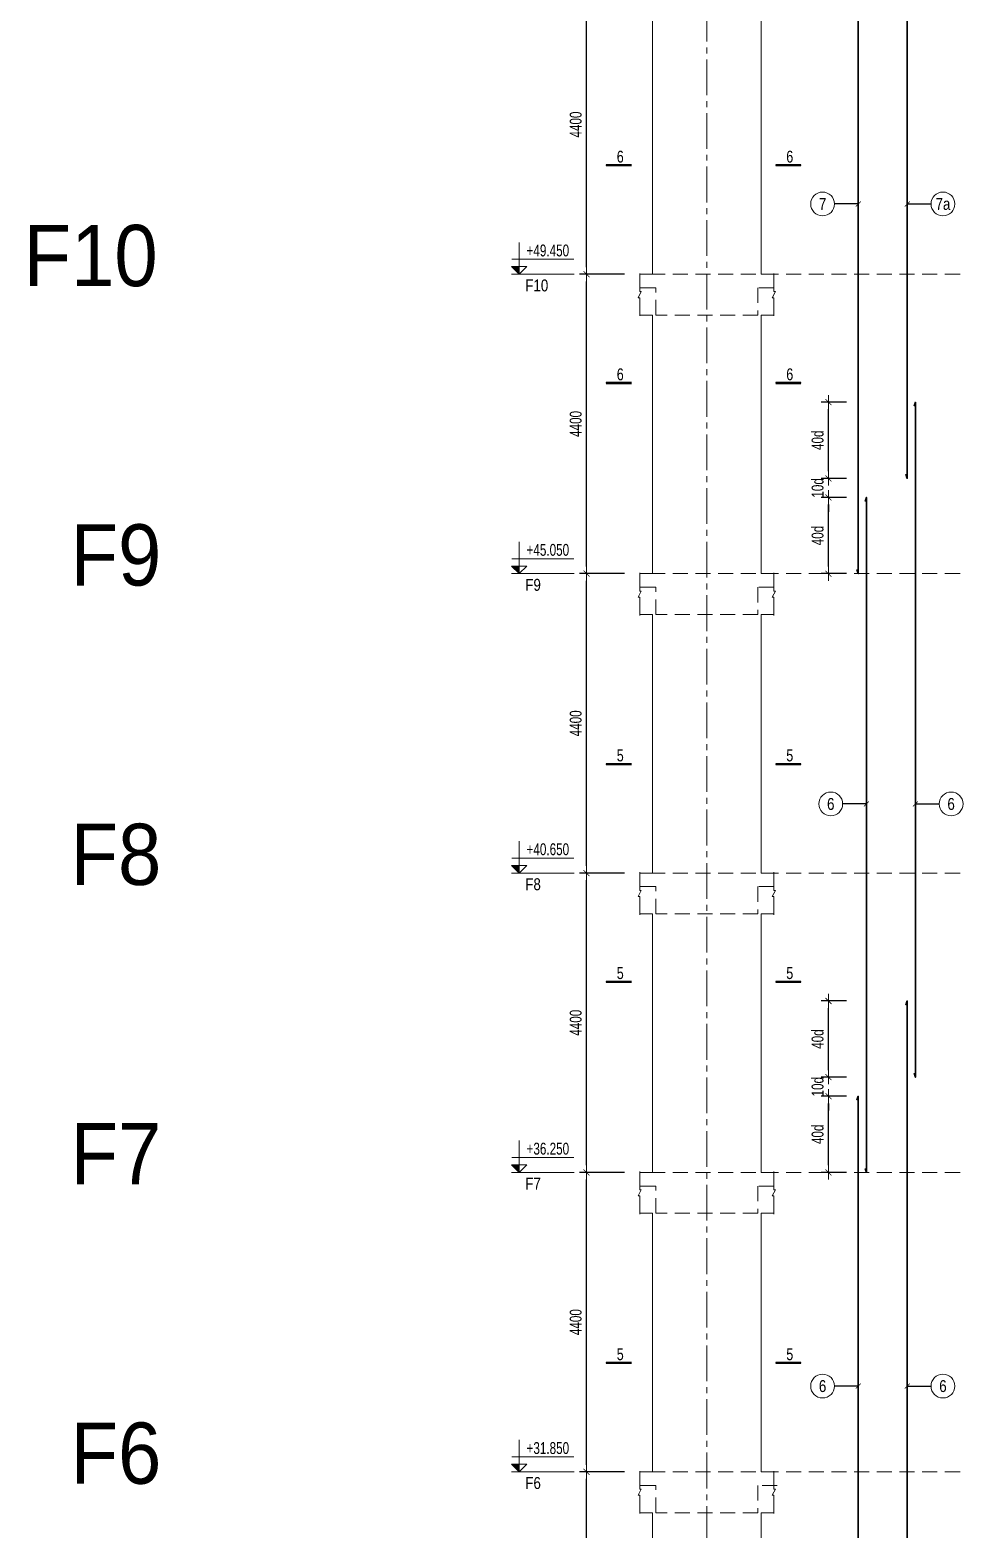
# Model space of a CAD drawing. Header units: millimetres. Extents: x 61878 to 380960, y -19809 to 191918.
# Drawn here: x 163135 to 176847, y 40591 to 62621 of the extents above; entities that cross this region are included whole.
import ezdxf
from ezdxf.enums import TextEntityAlignment as Align

# ---------------------------------------------------------------- set-up
doc = ezdxf.new("R2010")
doc.units = ezdxf.units.MM
doc.linetypes.add('CENTER2', pattern=[1.125, 0.75, -0.125, 0.125, -0.125])
doc.linetypes.add('HIDDEN2', pattern=[4.7625, 3.175, -1.5875])
doc.layers.get('0').update_dxf_attribs({"lineweight": 20})
doc.layers.get('Defpoints').update_dxf_attribs({"color": 151, "lineweight": 9})
for name, color, linetype, lineweight in [('kata_thep chu', 4, 'Continuous', 35), ('NDC_S_ANNO', 7, 'Continuous', 20), ('NDC_S_AXIS', 5, 'CENTER2', 13), ('NDC_S_BREAK-LINE', 1, 'Continuous', 15), ('NDC_S_CONTINUOUS', 3, 'Continuous', 20), ('NDC_S_DIM', 1, 'Continuous', 15), ('NDC_S_HIDDEN', 8, 'HIDDEN2', 13), ('NDC_S_LEADER', 1, 'Continuous', 15), ('NDC_S_SYMBOL', 1, 'Continuous', 15), ('NDC_S_TEXT SYMBOL', 7, 'Continuous', 20), ('NDC_S_VN TEXT', 7, 'Continuous', 20)]:
    doc.layers.add(name, color=color, linetype=linetype, lineweight=lineweight)
doc.styles.add('ARIAL', font='arial.ttf', dxfattribs={"width": 0.8})
doc.styles.add('DrawingTitle', font='FRADM.TTF', dxfattribs={"width": 0.95})
doc.styles.add('NDC_ANNO', font='', dxfattribs={"width": 0.8})
doc.styles.add('NDC_DIM', font='', dxfattribs={"width": 0.75})
doc.styles.add('NDC_VIE TXT', font='arial.ttf', dxfattribs={"width": 0.8})
doc.styles.get('NDC_ANNO').set_extended_font_data('Dotum')
doc.styles.get('NDC_DIM').set_extended_font_data('Dotum')
doc.dimstyles.new('NDC_dim_70', dxfattribs={"dimscale": 70, "dimtxt": 2.5, "dimasz": 1.5, "dimexe": 1.5, "dimexo": 2.5, "dimgap": 1, "dimtad": 1, "dimdec": 0, "dimzin": 0, "dimdsep": 46, "dimtxsty": 'NDC_DIM', "dimblk": 'DIMMARK', "dimcen": 0.09, "dimdle": 1.2, "dimclrd": 1, "dimclre": 1, "dimclrt": 3, "dimadec": 0, "dimazin": 0, "dimtfac": 1, "dimtdec": 0, "dimtix": 1, "dimtofl": 0, "dimtmove": 0, "dimatfit": 3, "dimfxl": 8, "dimfxlon": 1, "dimtolj": 1, "dimtzin": 0, "dimarcsym": 0})
doc.dimstyles.new('NDC_dim_75', dxfattribs={"dimscale": 75, "dimtxt": 2.5, "dimasz": 1.5, "dimexe": 1.5, "dimexo": 2.5, "dimgap": 1, "dimtad": 1, "dimdec": 0, "dimzin": 0, "dimdsep": 46, "dimtxsty": 'NDC_DIM', "dimblk": 'DIMMARK', "dimcen": 0.09, "dimdle": 1.2, "dimclrd": 1, "dimclre": 1, "dimclrt": 3, "dimadec": 0, "dimazin": 0, "dimtfac": 1, "dimtdec": 0, "dimtix": 1, "dimtofl": 0, "dimtmove": 0, "dimatfit": 3, "dimfxl": 8, "dimfxlon": 1, "dimtolj": 1, "dimtzin": 0, "dimarcsym": 0})

# ---------------------------------------------------------------- blocks, each defined once
blk = doc.blocks.new('DIMMARK')
at = {"layer": 'NDC_S_DIM', "color": 1}
blk.add_line((-1.5, 0), (1, 0), dxfattribs=at)
at = {"layer": 'NDC_S_DIM', "color": 2, "const_width": 0.1}
blk.add_lwpolyline([(-0.42, -0.42), (0.42, 0.42)], dxfattribs=at)
blk = doc.blocks.new('*D292')
at = {"layer": 'Defpoints', "color": 0, "transparency": 16777216}
for p in [(171314, 41431), (172232, 41431), (172232, 37031)]:
    blk.add_point(p, dxfattribs=at)
at = {"layer": 'NDC_S_DIM', "color": 1, "lineweight": -2, "transparency": 16777216}
for p, q in [((171874, 41431), (171209, 41431)), ((171314, 37136), (171314, 41326)), ((171874, 37031), (171209, 37031))]:
    blk.add_line(p, q, dxfattribs=at)
at = {"layer": 'NDC_S_DIM', "color": 1, "lineweight": -2, "transparency": 16777216, "xscale": 105, "yscale": 105, "zscale": 105}
for p, rotation in [((171314, 41431), 90), ((171314, 37031), 270)]:
    blk.add_blockref('DIMMARK', p, dxfattribs=dict(at, rotation=rotation))
at = {"layer": 'NDC_S_DIM', "color": 3, "transparency": 16777216, "insert": (171156, 39231), "char_height": 175, "attachment_point": 5, "rotation": 90, "style": 'NDC_DIM'}
blk.add_mtext('\\A1;4400', dxfattribs=at)
blk = doc.blocks.new('*D293')
at = {"layer": 'Defpoints', "color": 0, "transparency": 16777216}
for p in [(171314, 45831), (172232, 45831), (172232, 41431)]:
    blk.add_point(p, dxfattribs=at)
at = {"layer": 'NDC_S_DIM', "color": 1, "lineweight": -2, "transparency": 16777216}
for p, q in [((171874, 45831), (171209, 45831)), ((171314, 41536), (171314, 45726)), ((171874, 41431), (171209, 41431))]:
    blk.add_line(p, q, dxfattribs=at)
at = {"layer": 'NDC_S_DIM', "color": 1, "lineweight": -2, "transparency": 16777216, "xscale": 105, "yscale": 105, "zscale": 105}
for p, rotation in [((171314, 45831), 90), ((171314, 41431), 270)]:
    blk.add_blockref('DIMMARK', p, dxfattribs=dict(at, rotation=rotation))
at = {"layer": 'NDC_S_DIM', "color": 3, "transparency": 16777216, "insert": (171156, 43631), "char_height": 175, "attachment_point": 5, "rotation": 90, "style": 'NDC_DIM'}
blk.add_mtext('\\A1;4400', dxfattribs=at)
blk = doc.blocks.new('*D294')
at = {"layer": 'Defpoints', "color": 0, "transparency": 16777216}
for p in [(171314, 50231), (172232, 50231), (172232, 45831)]:
    blk.add_point(p, dxfattribs=at)
at = {"layer": 'NDC_S_DIM', "color": 1, "lineweight": -2, "transparency": 16777216}
for p, q in [((171874, 50231), (171209, 50231)), ((171314, 45936), (171314, 50126)), ((171874, 45831), (171209, 45831))]:
    blk.add_line(p, q, dxfattribs=at)
at = {"layer": 'NDC_S_DIM', "color": 1, "lineweight": -2, "transparency": 16777216, "xscale": 105, "yscale": 105, "zscale": 105}
for p, rotation in [((171314, 50231), 90), ((171314, 45831), 270)]:
    blk.add_blockref('DIMMARK', p, dxfattribs=dict(at, rotation=rotation))
at = {"layer": 'NDC_S_DIM', "color": 3, "transparency": 16777216, "insert": (171156, 48031), "char_height": 175, "attachment_point": 5, "rotation": 90, "style": 'NDC_DIM'}
blk.add_mtext('\\A1;4400', dxfattribs=at)
blk = doc.blocks.new('*D295')
at = {"layer": 'Defpoints', "color": 0, "transparency": 16777216}
for p in [(171314, 54631), (172232, 54631), (172232, 50231)]:
    blk.add_point(p, dxfattribs=at)
at = {"layer": 'NDC_S_DIM', "color": 1, "lineweight": -2, "transparency": 16777216}
for p, q in [((171874, 54631), (171209, 54631)), ((171314, 50336), (171314, 54526)), ((171874, 50231), (171209, 50231))]:
    blk.add_line(p, q, dxfattribs=at)
at = {"layer": 'NDC_S_DIM', "color": 1, "lineweight": -2, "transparency": 16777216, "xscale": 105, "yscale": 105, "zscale": 105}
for p, rotation in [((171314, 54631), 90), ((171314, 50231), 270)]:
    blk.add_blockref('DIMMARK', p, dxfattribs=dict(at, rotation=rotation))
at = {"layer": 'NDC_S_DIM', "color": 3, "transparency": 16777216, "insert": (171156, 52431), "char_height": 175, "attachment_point": 5, "rotation": 90, "style": 'NDC_DIM'}
blk.add_mtext('\\A1;4400', dxfattribs=at)
blk = doc.blocks.new('*D296')
at = {"layer": 'Defpoints', "color": 0, "transparency": 16777216}
for p in [(171314, 59031), (172232, 59031), (172232, 54631)]:
    blk.add_point(p, dxfattribs=at)
at = {"layer": 'NDC_S_DIM', "color": 1, "lineweight": -2, "transparency": 16777216}
for p, q in [((171874, 59031), (171209, 59031)), ((171314, 54736), (171314, 58926)), ((171874, 54631), (171209, 54631))]:
    blk.add_line(p, q, dxfattribs=at)
at = {"layer": 'NDC_S_DIM', "color": 1, "lineweight": -2, "transparency": 16777216, "xscale": 105, "yscale": 105, "zscale": 105}
for p, rotation in [((171314, 59031), 90), ((171314, 54631), 270)]:
    blk.add_blockref('DIMMARK', p, dxfattribs=dict(at, rotation=rotation))
at = {"layer": 'NDC_S_DIM', "color": 3, "transparency": 16777216, "insert": (171156, 56831), "char_height": 175, "attachment_point": 5, "rotation": 90, "style": 'NDC_DIM'}
blk.add_mtext('\\A1;4400', dxfattribs=at)
blk = doc.blocks.new('*D297')
at = {"layer": 'Defpoints', "color": 0, "transparency": 16777216}
for p in [(171314, 63431), (172232, 63431), (172232, 59031)]:
    blk.add_point(p, dxfattribs=at)
at = {"layer": 'NDC_S_DIM', "color": 1, "lineweight": -2, "transparency": 16777216}
for p, q in [((171874, 63431), (171209, 63431)), ((171314, 59136), (171314, 63326)), ((171874, 59031), (171209, 59031))]:
    blk.add_line(p, q, dxfattribs=at)
at = {"layer": 'NDC_S_DIM', "color": 1, "lineweight": -2, "transparency": 16777216, "xscale": 105, "yscale": 105, "zscale": 105}
for p, rotation in [((171314, 63431), 90), ((171314, 59031), 270)]:
    blk.add_blockref('DIMMARK', p, dxfattribs=dict(at, rotation=rotation))
at = {"layer": 'NDC_S_DIM', "color": 3, "transparency": 16777216, "insert": (171156, 61231), "char_height": 175, "attachment_point": 5, "rotation": 90, "style": 'NDC_DIM'}
blk.add_mtext('\\A1;4400', dxfattribs=at)
blk = doc.blocks.new('*U6')
at = {"layer": 'NDC_S_ANNO', "color": 0, "linetype": 'ByBlock', "lineweight": -2}
blk.add_line((-4.36, 0), (1, 0), dxfattribs=at)
at = {"layer": 'NDC_S_ANNO', "ltscale": 0.005, "const_width": 0.5}
blk.add_lwpolyline([(1, 0), (-4.36, 0)], dxfattribs=at)
at = {"layer": 'NDC_S_TEXT SYMBOL', "linetype": 'ByBlock', "lineweight": -2, "style": 'NDC_ANNO', "width": 0.8}
blk.add_attdef('DETAIL', text='', height=2.5, dxfattribs=at).set_placement((-0.64, 1.82), align=Align.MIDDLE_RIGHT)
blk = doc.blocks.new('*D318')
at = {"layer": 'Defpoints', "color": 0, "ltscale": 0.005, "transparency": 16777216}
for p in [(174870, 46951, 0), (175308, 46951), (175308, 45831)]:
    blk.add_point(p, dxfattribs=at)
at = {"layer": 'NDC_S_DIM', "color": 1, "lineweight": -2, "ltscale": 0.005, "transparency": 16777216}
for p, q in [((175133, 46951, 0), (174765, 46951, 0)), ((174870, 45936, 0), (174870, 46846, 0)), ((175133, 45831, 0), (174765, 45831, 0))]:
    blk.add_line(p, q, dxfattribs=at)
at = {"layer": 'NDC_S_DIM', "color": 1, "lineweight": -2, "ltscale": 0.005, "transparency": 16777216, "xscale": 105, "yscale": 105, "zscale": 105}
for p, rotation in [((174870, 46951, 0), 90), ((174870, 45831, 0), 270)]:
    blk.add_blockref('DIMMARK', p, dxfattribs=dict(at, rotation=rotation))
at = {"layer": 'NDC_S_DIM', "color": 3, "ltscale": 0.005, "transparency": 16777216, "insert": (174711, 46391, 0), "char_height": 175, "attachment_point": 5, "rotation": 90, "style": 'NDC_DIM'}
blk.add_mtext('\\A1;40d', dxfattribs=at)
blk = doc.blocks.new('*D319')
at = {"layer": 'Defpoints', "color": 0, "ltscale": 0.005, "transparency": 16777216}
for p in [(174870, 47231), (175308, 47231), (175308, 46951)]:
    blk.add_point(p, dxfattribs=at)
at = {"layer": 'NDC_S_DIM', "color": 1, "lineweight": -2, "ltscale": 0.005, "transparency": 16777216}
for p, q in [((174870, 47336), (174870, 47441)), ((175133, 47231), (174765, 47231)), ((175133, 46951), (174765, 46951)), ((174870, 46846), (174870, 46741))]:
    blk.add_line(p, q, dxfattribs=at)
at = {"layer": 'NDC_S_DIM', "color": 1, "lineweight": -2, "ltscale": 0.005, "transparency": 16777216, "xscale": 105, "yscale": 105, "zscale": 105}
for p, rotation in [((174870, 47231), 270), ((174870, 46951), 90)]:
    blk.add_blockref('DIMMARK', p, dxfattribs=dict(at, rotation=rotation))
at = {"layer": 'NDC_S_DIM', "color": 3, "ltscale": 0.005, "transparency": 16777216, "insert": (174711, 47091), "char_height": 175, "attachment_point": 5, "rotation": 90, "style": 'NDC_DIM'}
blk.add_mtext('\\A1;10d', dxfattribs=at)
blk = doc.blocks.new('*D320')
at = {"layer": 'Defpoints', "color": 0, "ltscale": 0.005, "transparency": 16777216}
for p in [(174870, 48351), (175308, 48351), (175308, 47231)]:
    blk.add_point(p, dxfattribs=at)
at = {"layer": 'NDC_S_DIM', "color": 1, "lineweight": -2, "ltscale": 0.005, "transparency": 16777216}
for p, q in [((175133, 48351), (174765, 48351)), ((174870, 47336), (174870, 48246)), ((175133, 47231), (174765, 47231))]:
    blk.add_line(p, q, dxfattribs=at)
at = {"layer": 'NDC_S_DIM', "color": 1, "lineweight": -2, "ltscale": 0.005, "transparency": 16777216, "xscale": 105, "yscale": 105, "zscale": 105}
for p, rotation in [((174870, 48351), 90), ((174870, 47231), 270)]:
    blk.add_blockref('DIMMARK', p, dxfattribs=dict(at, rotation=rotation))
at = {"layer": 'NDC_S_DIM', "color": 3, "ltscale": 0.005, "transparency": 16777216, "insert": (174711, 47791), "char_height": 175, "attachment_point": 5, "rotation": 90, "style": 'NDC_DIM'}
blk.add_mtext('\\A1;40d', dxfattribs=at)
blk = doc.blocks.new('*D321')
at = {"layer": 'Defpoints', "color": 0, "ltscale": 0.005, "transparency": 16777216}
for p in [(174870, 55751, 0), (175308, 55751), (175308, 54631)]:
    blk.add_point(p, dxfattribs=at)
at = {"layer": 'NDC_S_DIM', "color": 1, "lineweight": -2, "ltscale": 0.005, "transparency": 16777216}
for p, q in [((175133, 55751, 0), (174765, 55751, 0)), ((174870, 54736, 0), (174870, 55646, 0)), ((175133, 54631, 0), (174765, 54631, 0))]:
    blk.add_line(p, q, dxfattribs=at)
at = {"layer": 'NDC_S_DIM', "color": 1, "lineweight": -2, "ltscale": 0.005, "transparency": 16777216, "xscale": 105, "yscale": 105, "zscale": 105}
for p, rotation in [((174870, 55751, 0), 90), ((174870, 54631, 0), 270)]:
    blk.add_blockref('DIMMARK', p, dxfattribs=dict(at, rotation=rotation))
at = {"layer": 'NDC_S_DIM', "color": 3, "ltscale": 0.005, "transparency": 16777216, "insert": (174711, 55191, 0), "char_height": 175, "attachment_point": 5, "rotation": 90, "style": 'NDC_DIM'}
blk.add_mtext('\\A1;40d', dxfattribs=at)
blk = doc.blocks.new('*D322')
at = {"layer": 'Defpoints', "color": 0, "ltscale": 0.005, "transparency": 16777216}
for p in [(174870, 56031), (175308, 56031), (175308, 55751)]:
    blk.add_point(p, dxfattribs=at)
at = {"layer": 'NDC_S_DIM', "color": 1, "lineweight": -2, "ltscale": 0.005, "transparency": 16777216}
for p, q in [((174870, 56136), (174870, 56241)), ((175133, 56031), (174765, 56031)), ((175133, 55751), (174765, 55751)), ((174870, 55646), (174870, 55541))]:
    blk.add_line(p, q, dxfattribs=at)
at = {"layer": 'NDC_S_DIM', "color": 1, "lineweight": -2, "ltscale": 0.005, "transparency": 16777216, "xscale": 105, "yscale": 105, "zscale": 105}
for p, rotation in [((174870, 56031), 270), ((174870, 55751), 90)]:
    blk.add_blockref('DIMMARK', p, dxfattribs=dict(at, rotation=rotation))
at = {"layer": 'NDC_S_DIM', "color": 3, "ltscale": 0.005, "transparency": 16777216, "insert": (174711, 55891), "char_height": 175, "attachment_point": 5, "rotation": 90, "style": 'NDC_DIM'}
blk.add_mtext('\\A1;10d', dxfattribs=at)
blk = doc.blocks.new('*D323')
at = {"layer": 'Defpoints', "color": 0, "ltscale": 0.005, "transparency": 16777216}
for p in [(174870, 57151), (175308, 57151), (175308, 56031)]:
    blk.add_point(p, dxfattribs=at)
at = {"layer": 'NDC_S_DIM', "color": 1, "lineweight": -2, "ltscale": 0.005, "transparency": 16777216}
for p, q in [((175133, 57151), (174765, 57151)), ((174870, 56136), (174870, 57046)), ((175133, 56031), (174765, 56031))]:
    blk.add_line(p, q, dxfattribs=at)
at = {"layer": 'NDC_S_DIM', "color": 1, "lineweight": -2, "ltscale": 0.005, "transparency": 16777216, "xscale": 105, "yscale": 105, "zscale": 105}
for p, rotation in [((174870, 57151), 90), ((174870, 56031), 270)]:
    blk.add_blockref('DIMMARK', p, dxfattribs=dict(at, rotation=rotation))
at = {"layer": 'NDC_S_DIM', "color": 3, "ltscale": 0.005, "transparency": 16777216, "insert": (174711, 56591), "char_height": 175, "attachment_point": 5, "rotation": 90, "style": 'NDC_DIM'}
blk.add_mtext('\\A1;40d', dxfattribs=at)
blk = doc.blocks.new('CD')
at = {"layer": 'NDC_S_ANNO'}
blk.add_hatch(color=3, dxfattribs=at).paths.add_polyline_path([(0, 160), (-161, 160), (0, 0)])
at = {"layer": 'NDC_S_ANNO', "ltscale": 50}
h = blk.add_hatch(dxfattribs=at)
h.set_pattern_fill('ANSI31', color=256, scale=140.6, style=0)
h.paths.add_polyline_path([(0, 160), (0, 0), (161, 160)])
for p, q in [((1156, 0), (-164, 0)), ((-159, 314), (1147, 314))]:
    blk.add_line(p, q, dxfattribs=at)
for points in [[(0, 669), (0, 0)], [(0, 0), (-161, 160), (0, 160)], [(0, 0), (161, 160), (0, 160)]]:
    blk.add_lwpolyline(points, dxfattribs=at)
at = {"layer": 'NDC_S_TEXT SYMBOL', "color": 3, "style": 'NDC_DIM', "width": 0.7}
blk.add_attdef('COT', (154, 375), '', height=250, dxfattribs=at)

msp = doc.modelspace()

# ---------------------------------------------------------------- linework, layer by layer
at = {"layer": 'kata_thep chu', "color": 4, "ltscale": 0.005}
for points in [[(176008, 56090.7), (176028, 56030.7), (176028, 65680.7), (176008, 65620.7)], [(175288.2, 54690.7), (175308.2, 54630.7), (175308.2, 64430.7), (175288.2, 64370.7)], [(176128, 47290.7), (176148, 47230.7), (176148, 57150.7), (176128, 57090.7)], [(175408.2, 45890.7), (175428.2, 45830.7), (175428.2, 55750.7), (175408.2, 55690.7)], [(176008, 38490.7), (176028, 38430.7), (176028, 48350.7), (176008, 48290.7)], [(175288.2, 37090.7), (175308.2, 37030.7), (175308.2, 46950.7), (175288.2, 46890.7)]]:
    msp.add_lwpolyline(points, dxfattribs=at)
at = {"layer": 'NDC_S_AXIS', "ltscale": 700}
msp.add_line((173082.3, -3699.8), (173082.3, 179341.9), dxfattribs=at)
at = {"layer": 'NDC_S_BREAK-LINE'}
for points in [[(172097.3, 58418.2), (172097.3, 58685.7), (172074.8, 58685.7), (172119.8, 58775.7), (172097.3, 58775.7), (172097.3, 59043.2)], [(174067.3, 58418.2), (174067.3, 58685.7), (174044.8, 58685.7), (174089.8, 58775.7), (174067.3, 58775.7), (174067.3, 59043.2)], [(172097.3, 54018.2), (172097.3, 54285.7), (172074.8, 54285.7), (172119.8, 54375.7), (172097.3, 54375.7), (172097.3, 54643.2)], [(174067.3, 54018.2), (174067.3, 54285.7), (174044.8, 54285.7), (174089.8, 54375.7), (174067.3, 54375.7), (174067.3, 54643.2)], [(172097.3, 49618.2), (172097.3, 49885.7), (172074.8, 49885.7), (172119.8, 49975.7), (172097.3, 49975.7), (172097.3, 50243.2)], [(174067.3, 49618.2), (174067.3, 49885.7), (174044.8, 49885.7), (174089.8, 49975.7), (174067.3, 49975.7), (174067.3, 50243.2)], [(172097.3, 45218.2), (172097.3, 45485.7), (172074.8, 45485.7), (172119.8, 45575.7), (172097.3, 45575.7), (172097.3, 45843.2)], [(174067.3, 45218.2), (174067.3, 45485.7), (174044.8, 45485.7), (174089.8, 45575.7), (174067.3, 45575.7), (174067.3, 45843.2)], [(172097.3, 40818.2), (172097.3, 41085.7), (172074.8, 41085.7), (172119.8, 41175.7), (172097.3, 41175.7), (172097.3, 41443.2)], [(174067.3, 40818.2), (174067.3, 41085.7), (174044.8, 41085.7), (174089.8, 41175.7), (174067.3, 41175.7), (174067.3, 41443.2)]]:
    msp.add_lwpolyline(points, dxfattribs=at)
at = {"layer": 'NDC_S_CONTINUOUS'}
for points in [[(172097.3, 59030.7), (172282.3, 59030.7), (172282.3, 62830.7), (172097.3, 62830.7)], [(174067.3, 59030.7), (173882.3, 59030.7), (173882.3, 62830.7), (174067.3, 62830.7)], [(172097.3, 54630.7), (172282.3, 54630.7), (172282.3, 58430.7), (172097.3, 58430.7)], [(174067.3, 54630.7), (173882.3, 54630.7), (173882.3, 58430.7), (174067.3, 58430.7)], [(172097.3, 50230.7), (172282.3, 50230.7), (172282.3, 54030.7), (172097.3, 54030.7)], [(174067.3, 50230.7), (173882.3, 50230.7), (173882.3, 54030.7), (174067.3, 54030.7)], [(172097.3, 45830.7), (172282.3, 45830.7), (172282.3, 49630.7), (172097.3, 49630.7)], [(174067.3, 45830.7), (173882.3, 45830.7), (173882.3, 49630.7), (174067.3, 49630.7)], [(172097.3, 41430.7), (172282.3, 41430.7), (172282.3, 45230.7), (172097.3, 45230.7)], [(174067.3, 41430.7), (173882.3, 41430.7), (173882.3, 45230.7), (174067.3, 45230.7)], [(172097.3, 37030.7), (172282.3, 37030.7), (172282.3, 40830.7), (172097.3, 40830.7)], [(174067.3, 37030.7), (173882.3, 37030.7), (173882.3, 40830.7), (174067.3, 40830.7)]]:
    msp.add_lwpolyline(points, dxfattribs=at)
at = {"layer": 'NDC_S_DIM'}
for centre in [(174783.7, 60063.5), (176552.5, 60063.5), (174903.7, 51246.1), (176672.5, 51246.1), (174783.7, 42691.5), (176552.5, 42691.5)]:
    msp.add_circle(centre, 175, dxfattribs=at)
at = {"layer": 'NDC_S_HIDDEN', "ltscale": 70}
for p, q in [((176803.2, 59030.7), (172097.3, 59030.7)), ((176803.2, 54630.7), (172097.3, 54630.7)), ((176803.2, 50230.7), (172097.3, 50230.7)), ((176803.2, 45830.7), (172097.3, 45830.7)), ((176803.2, 41430.7), (172097.3, 41430.7))]:
    msp.add_line(p, q, dxfattribs=at)
for points in [[(174067.3, 58830.7), (173832.3, 58830.7), (173832.3, 58430.7), (172332.3, 58430.7), (172332.3, 58830.7), (172097.3, 58830.7)], [(174067.3, 54430.7), (173832.3, 54430.7), (173832.3, 54030.7), (172332.3, 54030.7), (172332.3, 54430.7), (172097.3, 54430.7)], [(174067.3, 50030.7), (173832.3, 50030.7), (173832.3, 49630.7), (172332.3, 49630.7), (172332.3, 50030.7), (172097.3, 50030.7)], [(174067.3, 45630.7), (173832.3, 45630.7), (173832.3, 45230.7), (172332.3, 45230.7), (172332.3, 45630.7), (172097.3, 45630.7)], [(174117.3, 41230.7), (173832.3, 41230.7), (173832.3, 40830.7), (172332.3, 40830.7), (172332.3, 41230.7), (172097.3, 41230.7)]]:
    msp.add_lwpolyline(points, dxfattribs=at)

# ---------------------------------------------------------------- block references
at = {"layer": 'NDC_S_DIM'}
ref = msp.add_blockref('CD', (170325.6, 59030.7), dxfattribs=dict(at, xscale=0.7, yscale=0.7, zscale=0.7))
ref.add_attrib('COT', '+49.450', (170433.3, 59293), dxfattribs={"layer": '0', "color": 3, "height": 175, "style": 'NDC_DIM', "width": 0.75})
ref = msp.add_blockref('CD', (170325.6, 54630.7), dxfattribs=dict(at, xscale=0.7, yscale=0.7, zscale=0.7))
ref.add_attrib('COT', '+45.050', (170433.3, 54893), dxfattribs={"layer": '0', "color": 3, "height": 175, "style": 'NDC_DIM', "width": 0.75})
ref = msp.add_blockref('CD', (170325.6, 50230.7), dxfattribs=dict(at, xscale=0.7, yscale=0.7, zscale=0.7))
ref.add_attrib('COT', '+40.650', (170433.3, 50493), dxfattribs={"layer": '0', "color": 3, "height": 175, "style": 'NDC_DIM', "width": 0.75})
ref = msp.add_blockref('CD', (170325.6, 45830.7), dxfattribs=dict(at, xscale=0.7, yscale=0.7, zscale=0.7))
ref.add_attrib('COT', '+36.250', (170433.3, 46093), dxfattribs={"layer": '0', "color": 3, "height": 175, "style": 'NDC_DIM', "width": 0.75})
ref = msp.add_blockref('CD', (170325.6, 41430.7), dxfattribs=dict(at, xscale=0.7, yscale=0.7, zscale=0.7))
ref.add_attrib('COT', '+31.850', (170433.3, 41693), dxfattribs={"layer": '0', "color": 3, "height": 175, "style": 'NDC_DIM', "width": 0.75})
at = {"layer": 'NDC_S_SYMBOL', "xscale": 70, "yscale": 70, "zscale": 70}
for p, values in [((171905.7, 60632), {'DETAIL': '6'}), ((174396.9, 60632), {'DETAIL': '6'}), ((171905.7, 57433), {'DETAIL': '6'}), ((174396.9, 57433), {'DETAIL': '6'}), ((171905.7, 51832), {'DETAIL': '5'}), ((174396.9, 51832), {'DETAIL': '5'}), ((171905.7, 48633), {'DETAIL': '5'}), ((174396.9, 48633), {'DETAIL': '5'}), ((171905.7, 43032), {'DETAIL': '5'}), ((174396.9, 43032), {'DETAIL': '5'})]:
    msp.add_blockref('*U6', p, dxfattribs=at).add_auto_attribs(values)

# ---------------------------------------------------------------- texts
at = {"color": 6, "char_height": 900, "width": 4481.166, "attachment_point": 1, "style": 'DrawingTitle'}
for s, insert in [('F10', (163041.4, 59755.9)), ('F9', (163731, 55355.9))]:
    msp.add_mtext(s, dxfattribs=dict(at, insert=insert))
at = {"color": 1, "char_height": 900, "width": 4481.166, "attachment_point": 1, "style": 'DrawingTitle'}
for s, insert in [('F8', (163731, 50955.9)), ('F7', (163731, 46555.9)), ('F6', (163731, 42155.9))]:
    msp.add_mtext(s, dxfattribs=dict(at, insert=insert))
at = {"layer": 'NDC_S_VN TEXT', "color": 7, "style": 'ARIAL', "width": 0.8}
for s, p in [('7', (174783.7, 60063.5)), ('7a', (176552.5, 60063.5)), ('6', (174903.7, 51246.1)), ('6', (176672.5, 51246.1)), ('6', (174783.7, 42691.5)), ('6', (176552.5, 42691.5))]:
    msp.add_text(s, height=175, dxfattribs=at).set_placement(p, align=Align.MIDDLE)
at = {"layer": 'NDC_S_VN TEXT', "style": 'NDC_VIE TXT', "width": 0.8}
for s, p in [('F10', (170415.1, 58866.6)), ('F9', (170415.1, 54466.6)), ('F8', (170415.1, 50066.6)), ('F7', (170415.1, 45666.6)), ('F6', (170415.1, 41266.6))]:
    msp.add_text(s, height=175, dxfattribs=at).set_placement(p, align=Align.MIDDLE_LEFT)

# ---------------------------------------------------------------- dimensions: what is measured, and where the dimension line sits
at = {"layer": 'NDC_S_DIM'}
for base, p1, p2, picture, middle in [((171313.8, 63430.7), (172232.3, 59030.7), (172232.3, 63430.7), '*D297', (171156.2, 61230.7)), ((171313.8, 59030.7), (172232.3, 54630.7), (172232.3, 59030.7), '*D296', (171156.2, 56830.7)), ((171313.8, 54630.7), (172232.3, 50230.7), (172232.3, 54630.7), '*D295', (171156.2, 52430.7)), ((171313.8, 50230.7), (172232.3, 45830.7), (172232.3, 50230.7), '*D294', (171156.2, 48030.7)), ((171313.8, 45830.7), (172232.3, 41430.7), (172232.3, 45830.7), '*D293', (171156.2, 43630.7)), ((171313.8, 41430.7), (172232.3, 37030.7), (172232.3, 41430.7), '*D292', (171156.2, 39230.7))]:
    dim = msp.add_linear_dim(base=base, p1=p1, p2=p2, angle=90, dimstyle='NDC_dim_70', dxfattribs=at)
    dim.commit()
    dim.dimension.update_dxf_attribs({"geometry": picture, "text_midpoint": middle})
at = {"layer": 'NDC_S_DIM', "ltscale": 0.005}
for base, p1, p2, text, picture, middle in [((174870, 57150.7), (175308.2, 56030.7), (175308.2, 57150.7), '40d', '*D323', (174710.6, 56590.7)), ((174870, 56030.7), (175308.2, 55750.7), (175308.2, 56030.7), '10d', '*D322', (174710.6, 55890.7)), ((174870, 55750.7, 0), (175308.2, 54630.7), (175308.2, 55750.7), '40d', '*D321', (174710.6, 55190.7, 0)), ((174870, 48350.7), (175308.2, 47230.7), (175308.2, 48350.7), '40d', '*D320', (174710.6, 47790.7)), ((174870, 47230.7), (175308.2, 46950.7), (175308.2, 47230.7), '10d', '*D319', (174710.6, 47090.7)), ((174870, 46950.7, 0), (175308.2, 45830.7), (175308.2, 46950.7), '40d', '*D318', (174710.6, 46390.7, 0))]:
    dim = msp.add_linear_dim(base=base, p1=p1, p2=p2, angle=90, text=text, dimstyle='NDC_dim_70', dxfattribs=at)
    dim.commit()
    dim.dimension.update_dxf_attribs({"geometry": picture, "text_midpoint": middle})

# ---------------------------------------------------------------- leaders
at = {"layer": 'NDC_S_LEADER', "ltscale": 0.005}
for points in [[(175308.2, 60063.5), (174958.7, 60063.5)], [(176028, 60063.5), (176377.5, 60063.5)], [(175428.2, 51246.1), (175078.7, 51246.1)], [(176148, 51246.1), (176497.5, 51246.1)], [(175308.2, 42691.5), (174958.7, 42691.5)], [(176028, 42691.5), (176377.5, 42691.5)]]:
    msp.add_leader(points, dimstyle='NDC_dim_75', override={"dimasz": 1, "dimldrblk": 'ARCHTICK'}, dxfattribs=at)

doc.saveas('drawing.dxf')
